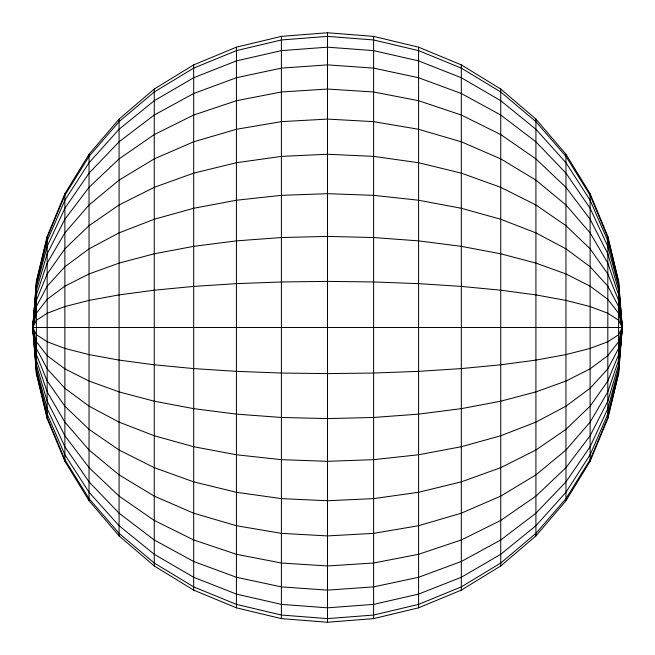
<?xml version="1.0" encoding="UTF-8"?>
<svg xmlns="http://www.w3.org/2000/svg" width="655" height="655" viewBox="0 0 655 655"><rect width="100%" height="100%" fill="white"/><g stroke="black" fill="none" stroke-linecap="round" stroke-linejoin="round"><path stroke-width="0.98" d="M32.75 327.5L36.377 281.388L47.176 236.414L64.878 193.684L89.039 154.252L119.079 119.079L154.252 89.039L193.684 64.878L236.414 47.176L281.388 36.377L327.5 32.75L373.612 36.377L418.586 47.176L461.317 64.878L500.748 89.039L535.921 119.079L565.961 154.252L590.122 193.684L607.824 236.414L618.623 281.388L622.25 327.5L618.623 373.612L607.824 418.586L590.122 461.317L565.961 500.748L535.921 535.921L500.748 565.961L461.317 590.122L418.586 607.824L373.612 618.623L327.5 622.25L281.388 618.623L236.414 607.824L193.684 590.122L154.252 565.961L119.079 535.921L89.039 500.748L64.878 461.317L47.176 418.586L36.377 373.612L32.75 327.5L36.377 283.648L47.176 240.876L64.878 200.233L89.039 162.727L119.079 129.281L154.252 100.714L193.684 77.732L236.414 60.899L281.388 50.623L327.5 47.176L373.612 50.623L418.586 60.899L461.317 77.732L500.748 100.714L535.921 129.281L565.961 162.727L590.122 200.233L607.824 240.876L618.623 283.648L622.25 327.5L618.623 371.352L607.824 414.124L590.122 454.767L565.961 492.273L535.921 525.719L500.748 554.286L461.317 577.268L418.586 594.101L373.612 604.377L327.5 607.824L281.388 604.377L236.414 594.101L193.684 577.268L154.252 554.286L119.079 525.719L89.039 492.273L64.878 454.767L47.176 414.124L36.377 371.352L32.75 327.5L36.377 286.415L47.176 246.345L64.878 208.274L89.039 173.133L119.079 141.799L154.252 115.034L193.684 93.501L236.414 77.732L281.388 68.112L327.5 64.878L373.612 68.112L418.586 77.732L461.317 93.501L500.748 115.034L535.921 141.799L565.961 173.133L590.122 208.274L607.824 246.345L618.623 286.415L622.25 327.5L618.623 368.585L607.824 408.654L590.122 446.726L565.961 481.867L535.921 513.201L500.748 539.966L461.317 561.499L418.586 577.268L373.612 586.888L327.5 590.122L281.388 586.888L236.414 577.268L193.684 561.499L154.252 539.966L119.079 513.201L89.039 481.867L64.878 446.726L47.176 408.654L36.377 368.585L32.75 327.5L36.377 290.198L47.176 253.812L64.878 219.245L89.039 187.338L119.079 158.887L154.252 134.586L193.684 115.034L236.414 100.714L281.388 91.978L327.5 89.039L373.612 91.978L418.586 100.714L461.317 115.034L500.748 134.586L535.921 158.887L565.961 187.338L590.122 219.245L607.824 253.812L618.623 290.198L622.25 327.5L618.623 364.802L607.824 401.188L590.122 435.755L565.961 467.662L535.921 496.113L500.748 520.414L461.317 539.966L418.586 554.286L373.612 563.022L327.5 565.961L281.388 563.022L236.414 554.286L193.684 539.966L154.252 520.414L119.079 496.113L89.039 467.662L64.878 435.755L47.176 401.188L36.377 364.802L32.75 327.5L36.377 294.897L47.176 263.097L64.878 232.877L89.039 204.99L119.079 180.125L154.252 158.887L193.684 141.799L236.414 129.281L281.388 121.65L327.5 119.079L373.612 121.65L418.586 129.281L461.317 141.799L500.748 158.887L535.921 180.125L565.961 204.99L590.122 232.877L607.824 263.097L618.623 294.897L622.25 327.5L618.623 360.103L607.824 391.903L590.122 422.123L565.961 450.01L535.921 474.875L500.748 496.113L461.317 513.201L418.586 525.719L373.612 533.35L327.5 535.921L281.388 533.35L236.414 525.719L193.684 513.201L154.252 496.113L119.079 474.875L89.039 450.01L64.878 422.123L47.176 391.903L36.377 360.103L32.75 327.5L36.377 300.399L47.176 273.962L64.878 248.843L89.039 225.664L119.079 204.99L154.252 187.338L193.684 173.133L236.414 162.727L281.388 156.381L327.5 154.252L373.612 156.381L418.586 162.727L461.317 173.133L500.748 187.338L535.921 204.99L565.961 225.664L590.122 248.843L607.824 273.962L618.623 300.399L622.25 327.5L618.623 354.601L607.824 381.038L590.122 406.157L565.961 429.336L535.921 450.01L500.748 467.662L461.317 481.867L418.586 492.273L373.612 498.619L327.5 500.748L281.388 498.619L236.414 492.273L193.684 481.867L154.252 467.662L119.079 450.01L89.039 429.336L64.878 406.157L47.176 381.038L36.377 354.601L32.75 327.5L36.377 306.565L47.176 286.153L64.878 266.749L89.039 248.843L119.079 232.877L154.252 219.245L193.684 208.274L236.414 200.233L281.388 195.337L327.5 193.684L373.612 195.337L418.586 200.233L461.317 208.274L500.748 219.245L535.921 232.877L565.961 248.843L590.122 266.749L607.824 286.153L618.623 306.565L622.25 327.5L618.623 348.435L607.824 368.847L590.122 388.251L565.961 406.157L535.921 422.123L500.748 435.755L461.317 446.726L418.586 454.767L373.612 459.663L327.5 461.317L281.388 459.663L236.414 454.767L193.684 446.726L154.252 435.755L119.079 422.123L89.039 406.157L64.878 388.251L47.176 368.847L36.377 348.435L32.75 327.5L36.377 313.254L47.176 299.351L64.878 286.153L89.039 273.962L119.079 263.097L154.252 253.812L193.684 246.345L236.414 240.876L281.388 237.536L327.5 236.414L373.612 237.536L418.586 240.876L461.317 246.345L500.748 253.812L535.921 263.097L565.961 273.962L590.122 286.153L607.824 299.351L618.623 313.254L622.25 327.5L618.623 341.746L607.824 355.649L590.122 368.847L565.961 381.038L535.921 391.903L500.748 401.188L461.317 408.654L418.586 414.124L373.612 417.464L327.5 418.586L281.388 417.464L236.414 414.124L193.684 408.654L154.252 401.188L119.079 391.903L89.039 381.038L64.878 368.847L47.176 355.649L36.377 341.746L32.75 327.5L36.377 320.287L47.176 313.254L64.878 306.565L89.039 300.399L119.079 294.897L154.252 290.198L193.684 286.415L236.414 283.648L281.388 281.961L327.5 281.388L373.612 281.961L418.586 283.648L461.317 286.415L500.748 290.198L535.921 294.897L565.961 300.399L590.122 306.565L607.824 313.254L618.623 320.287L622.25 327.5L618.623 334.713L607.824 341.746L590.122 348.435L565.961 354.601L535.921 360.103L500.748 364.802L461.317 368.585L418.586 371.352L373.612 373.039L327.5 373.612L281.388 373.039L236.414 371.352L193.684 368.585L154.252 364.802L119.079 360.103L89.039 354.601L64.878 348.435L47.176 341.746L36.377 334.713L32.75 327.5L622.25 327.5M36.377 281.961L47.176 237.536L64.878 195.337L89.039 156.381L119.079 121.65L154.252 91.978L193.684 68.112L236.414 50.623L281.388 39.963L327.5 36.377L373.612 39.963L418.586 50.623L461.317 68.112L500.748 91.978L535.921 121.65L565.961 156.381L590.122 195.337L607.824 237.536L618.623 281.961M618.623 373.039L607.824 417.464L590.122 459.663L565.961 498.619L535.921 533.35L500.748 563.022L461.317 586.888L418.586 604.377L373.612 615.037L327.5 618.623L281.388 615.037L236.414 604.377L193.684 586.888L154.252 563.022L119.079 533.35L89.039 498.619L64.878 459.663L47.176 417.464L36.377 373.039M618.623 281.388L618.623 373.612M607.824 236.414L607.824 418.586M590.122 193.684L590.122 461.317M565.961 154.252L565.961 500.748M535.921 119.079L535.921 535.921M500.748 89.039L500.748 565.961M461.317 64.878L461.317 590.122M418.586 47.176L418.586 607.824M373.612 36.377L373.612 618.623M327.5 32.75L327.5 622.25M281.388 36.377L281.388 618.623M236.414 47.176L236.414 607.824M193.684 64.878L193.684 590.122M154.252 89.039L154.252 565.961M119.079 119.079L119.079 535.921M89.039 154.252L89.039 500.748M64.878 193.684L64.878 461.317M47.176 236.414L47.176 418.586M36.377 281.388L36.377 373.612"/></g></svg>
